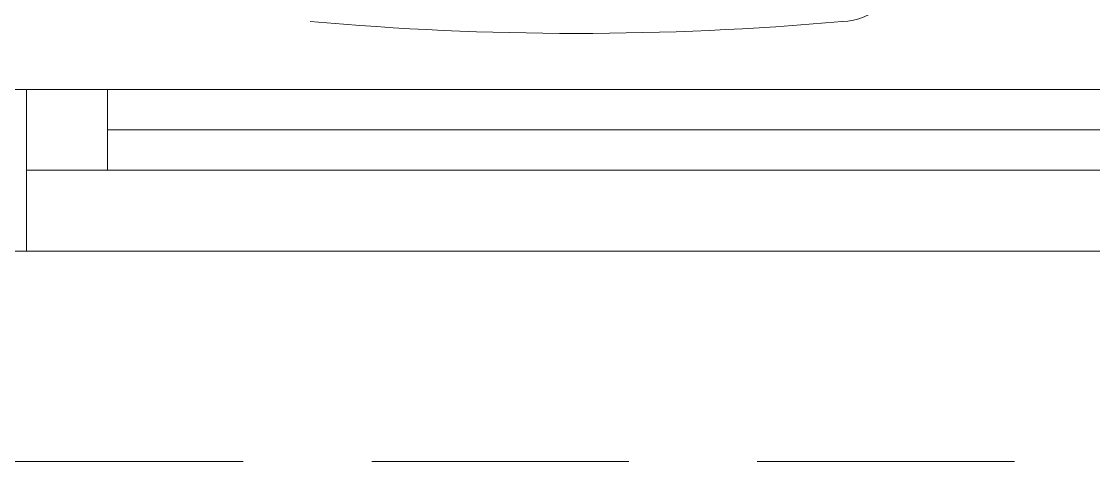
# Model space of a CAD drawing. Header units: inches. Extents: x -246178 to 57169, y -29325 to 19878.
# Drawn here: x 20585 to 21247, y -13697 to -13425 of the extents above; entities that cross this region are included whole.
import ezdxf

# ---------------------------------------------------------------- set-up
doc = ezdxf.new("R2010")
doc.units = ezdxf.units.IN
doc.header["$LTSCALE"] = 25
doc.header["$MEASUREMENT"] = 0
doc.linetypes.add('00-Ground Floor$0$HIDDEN', pattern=[9.525, 6.35, -3.175])
doc.layers.get('0').update_dxf_attribs({"color": 8})
for name, color, linetype, lineweight in [('00-Ground Floor$0$Aluminum', 251, 'Continuous', 5), ('00-Ground Floor$0$LOADING', 253, 'Continuous', 5), ('00-Ground Floor$0$Proj', 251, 'Continuous', 5)]:
    doc.layers.add(name, color=color, linetype=linetype, lineweight=lineweight)

# ---------------------------------------------------------------- blocks, each defined once
blk = doc.blocks.new('00-Ground Floor$0$GF21018-P')
at = {"color": 0}
for centre, radius, start, end in [((0.16409, 0.0425), 0.03511, 270, 90), ((0, 1.83136), 1.83136, 264.85322, 275.14698)]:
    blk.add_arc(centre, radius, start, end, dxfattribs=at)

msp = doc.modelspace()

# ---------------------------------------------------------------- linework, layer by layer
at = {"layer": '00-Ground Floor$0$Aluminum'}
for p, q in [((21762.93, -13467.43, 0), (20562.93, -13467.43, 0)), ((20587.93, -13567.43, 0), (20587.93, -13467.43, 0)), ((20637.93, -13517.43, 0), (20637.93, -13467.43, 0)), ((20637.93, -13492.43, 0), (21687.93, -13492.43, 0)), ((21737.93, -13517.43, 0), (20587.93, -13517.43, 0)), ((21762.93, -13567.43, 0), (20562.93, -13567.43, 0))]:
    msp.add_line(p, q, dxfattribs=at)
at = {"layer": '00-Ground Floor$0$Proj', "linetype": '00-Ground Floor$0$HIDDEN'}
msp.add_line((20562.93, -13697.43, 0), (21762.93, -13697.43, 0), dxfattribs=at)

# ---------------------------------------------------------------- block references
at = {"layer": '00-Ground Floor$0$LOADING', "extrusion": (-2.24021e-05, -7.77426e-06, 1), "xscale": 1000, "yscale": 1000, "zscale": 1000, "rotation": 359.9985892349692}
msp.add_blockref('00-Ground Floor$0$GF21018-P', (20927.33, -13432.81, -0.38), dxfattribs=at)

doc.saveas('drawing.dxf')
